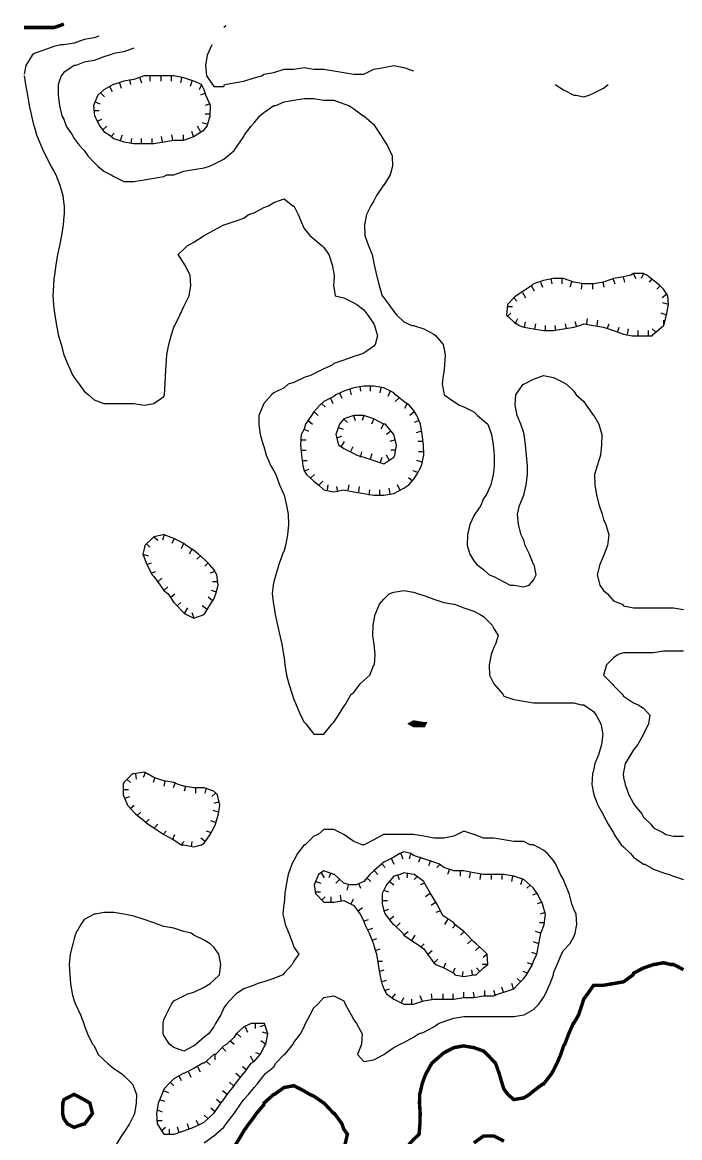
# Model space of a CAD drawing. Extents: x 628896 to 629881, y 4519193 to 4520125.
# Drawn here: x 629006 to 629195.7, y 4519803 to 4520125 of the extents above; entities that cross this region are included whole.
import ezdxf

# ---------------------------------------------------------------- set-up
doc = ezdxf.new("R2010")
doc.units = 0

msp = doc.modelspace()

# ---------------------------------------------------------------- linework, layer by layer
at = {"layer": 'GSLAYER', "linetype": 'CONTINUOUS', "const_width": 1, "flags": 128}
for points in [[(629018, 4520124.5), (629016.6875, 4520124), (629015.125, 4520123.5), (629012.25, 4520123.5), (629009.4375, 4520123.5), (629006.5, 4520123.5)], [(629118.0625, 4519922.5), (629118.9375, 4519923), (629121.875, 4519922.5), (629122.125, 4519922.5), (629121.875, 4519922), (629118.9375, 4519922), (629118.0625, 4519922.5)], [(629117.5, 4519801), (629118.9375, 4519802.5), (629120.5, 4519804), (629120.75, 4519807), (629120.8125, 4519810), (629120.625, 4519813), (629120.6875, 4519815.5), (629121.375, 4519818.5), (629121.875, 4519820), (629122.5, 4519821.5), (629124.1875, 4519824.5), (629124.75, 4519825), (629127.0625, 4519827), (629127.625, 4519827.5), (629130.5625, 4519829), (629133.375, 4519829.5), (629136.3125, 4519829), (629139.125, 4519828), (629140.1875, 4519827), (629142.0625, 4519825), (629142.5625, 4519824.5), (629143.625, 4519821.5), (629144.5, 4519818.5), (629145, 4519817), (629146.125, 4519815.5), (629147.8125, 4519814), (629150.75, 4519814.5), (629152.375, 4519815.5), (629153.5625, 4519816.5), (629156.1875, 4519818.5), (629156.4375, 4519818.5), (629158.75, 4519821.5), (629159.3125, 4519822.5), (629160.3125, 4519824.5), (629161.375, 4519827), (629162.1875, 4519829.5), (629162.5625, 4519830), (629163.6875, 4519833), (629165, 4519836), (629165.125, 4519836), (629166.5625, 4519838.5), (629167.5625, 4519841.5), (629168, 4519843), (629169.125, 4519844.5), (629170.875, 4519847), (629173.75, 4519847), (629176.625, 4519847.5), (629179.5, 4519848), (629182.25, 4519850), (629182.375, 4519850.5), (629185.3125, 4519852), (629188.1875, 4519853), (629188.375, 4519853), (629191.0625, 4519853.5), (629193.125, 4519853), (629193.9375, 4519853), (629196.8125, 4519851.5)], [(629067.5625, 4519801), (629069.375, 4519804), (629069.9375, 4519805), (629071.375, 4519807), (629072.875, 4519809), (629073.5625, 4519810), (629075.6875, 4519812.5), (629075.75, 4519813), (629078.5625, 4519815.5), (629078.75, 4519815.5), (629081.5625, 4519817.5), (629084.375, 4519818), (629087.3125, 4519816.5), (629088.9375, 4519815.5), (629090.125, 4519815), (629093, 4519813), (629093.0625, 4519813), (629095.875, 4519810), (629096.0625, 4519810), (629098.25, 4519807), (629098.75, 4519805.5), (629099.8125, 4519804), (629099.125, 4519801)], [(629019, 4519807), (629018, 4519808.5), (629017.625, 4519810), (629017.6875, 4519813), (629018, 4519814), (629020.9375, 4519815.5), (629023.8125, 4519814), (629025.5, 4519813), (629026.25, 4519810), (629024, 4519807), (629023.8125, 4519807), (629020.9375, 4519806), (629019, 4519807)], [(629145, 4519802), (629142.0625, 4519803.5), (629139.125, 4519803.5), (629136.3125, 4519801.5)]]:
    msp.add_lwpolyline(points, dxfattribs=at)
at = {"layer": 'GSLAYER', "linetype": 'CONTINUOUS', "flags": 128}
for points in [[(629064.75, 4520124), (629064.1875, 4520123.5)], [(629028.0625, 4520121), (629026.6875, 4520120.5), (629023.8125, 4520120), (629020.9375, 4520119), (629018, 4520118.5), (629017.125, 4520118.5), (629015.125, 4520118), (629012.25, 4520117), (629009.4375, 4520116), (629008.8125, 4520115.5), (629007, 4520112.5), (629006.5, 4520110)], [(629038.1875, 4520117.5), (629035.3125, 4520116.5), (629032.4375, 4520116), (629031.0625, 4520115.5), (629029.5625, 4520115), (629026.6875, 4520114), (629023.8125, 4520113.5), (629021.4375, 4520112.5), (629020.9375, 4520112.5), (629018, 4520110.5), (629017.25, 4520109.5), (629016.375, 4520107), (629016.375, 4520104), (629016.6875, 4520101), (629017.4375, 4520098), (629018, 4520097), (629018.6875, 4520095), (629020.375, 4520092.5), (629020.9375, 4520091.5), (629022.375, 4520089.5), (629023.8125, 4520088), (629024.9375, 4520086.5), (629026.6875, 4520084.5), (629027.8125, 4520083.5), (629029.5625, 4520082), (629031.6875, 4520081), (629032.4375, 4520080.5), (629035.3125, 4520079), (629038.1875, 4520079), (629041.125, 4520079.5), (629044, 4520080), (629046.875, 4520080.5), (629047.6875, 4520081), (629049.75, 4520081), (629052.625, 4520082), (629055.5, 4520082.5), (629058.4375, 4520083), (629060.0625, 4520083.5), (629061.3125, 4520084), (629064.1875, 4520085.5), (629065.3125, 4520086.5), (629067.125, 4520088), (629068.1875, 4520089.5), (629069.9375, 4520092), (629070.125, 4520092.5), (629072.0625, 4520095), (629072.875, 4520096), (629074.5, 4520098), (629075.6875, 4520099), (629078.5625, 4520101), (629079.125, 4520101), (629081.5625, 4520102), (629084.375, 4520102.5), (629087.3125, 4520103), (629090.125, 4520103), (629093, 4520102.5), (629095.875, 4520102.5), (629098.75, 4520101.5), (629100.25, 4520101), (629101.6875, 4520100), (629104.375, 4520098), (629104.5625, 4520098), (629107.4375, 4520095.5), (629107.6875, 4520095), (629109.375, 4520092.5), (629110.3125, 4520091), (629111.3125, 4520089.5), (629112.6875, 4520086.5), (629112.8125, 4520083.5), (629112.125, 4520081), (629110.3125, 4520078), (629110.25, 4520078), (629108.25, 4520075), (629107.4375, 4520073.5), (629106.5625, 4520072), (629105.375, 4520069.5), (629104.75, 4520066.5), (629104.8125, 4520063.5), (629105.9375, 4520060.5), (629107, 4520058), (629107.4375, 4520055.5), (629107.5, 4520055), (629108.25, 4520052), (629109, 4520049), (629109.8125, 4520046), (629110.3125, 4520045.5), (629111.8125, 4520043.5), (629113.1875, 4520041.5), (629114.125, 4520040.5), (629116.0625, 4520038.5), (629118.375, 4520037.5), (629118.9375, 4520037.5), (629121.875, 4520036.5), (629124.75, 4520035), (629125.375, 4520034.5), (629127.4375, 4520032), (629127.625, 4520031), (629128.0625, 4520029), (629127.875, 4520026), (629127.625, 4520024), (629127.4375, 4520023), (629127.1875, 4520020.5), (629127.625, 4520018), (629127.75, 4520017.5), (629130.5625, 4520015.5), (629132.1875, 4520014.5), (629133.375, 4520014), (629136.3125, 4520012.5), (629137.375, 4520011.5), (629139.125, 4520010), (629140.375, 4520009), (629141.375, 4520006), (629141.875, 4520003), (629142.0625, 4520001), (629142.125, 4520000), (629142.125, 4519997), (629142.0625, 4519996), (629141.875, 4519994.5), (629141.25, 4519991.5), (629139.875, 4519988.5), (629139.125, 4519987.5), (629138.3125, 4519985.5), (629136.625, 4519983), (629136.3125, 4519982.5), (629135.125, 4519980), (629134.4375, 4519977), (629134.375, 4519974), (629135.1875, 4519971.5), (629136.3125, 4519969.5), (629137.1875, 4519968.5), (629139.125, 4519967), (629140.75, 4519965.5), (629142.0625, 4519965), (629145, 4519963.5), (629146.75, 4519962.5), (629147.8125, 4519962.5), (629150.75, 4519962), (629152.3125, 4519962.5), (629153.5625, 4519964), (629154.25, 4519965.5), (629153.6875, 4519968.5), (629153.5625, 4519968.5), (629152.375, 4519971.5), (629151.125, 4519974), (629150.75, 4519975.5), (629149.9375, 4519977), (629149.1875, 4519980), (629148.875, 4519983), (629149.4375, 4519985.5), (629150.75, 4519988.5), (629150.75, 4519988.5), (629151.4375, 4519991.5), (629151.8125, 4519994.5), (629151.75, 4519997), (629151.5, 4520000), (629151.25, 4520003), (629150.875, 4520006), (629150.75, 4520006.5), (629149.875, 4520009), (629148.8125, 4520011.5), (629148.1875, 4520014.5), (629148.4375, 4520017.5), (629150.5625, 4520020.5), (629150.75, 4520020.5), (629153.5625, 4520022), (629156.4375, 4520023), (629159.3125, 4520022.5), (629162.1875, 4520021), (629163, 4520020.5), (629165.125, 4520018.5), (629165.875, 4520017.5), (629168, 4520015.5), (629168.6875, 4520014.5), (629170.875, 4520011.5), (629170.9375, 4520011.5), (629172.375, 4520009), (629173.25, 4520006), (629173.1875, 4520003), (629172.8125, 4520000), (629171.9375, 4519997), (629171.125, 4519994.5), (629171.25, 4519991.5), (629171.6875, 4519988.5), (629172.4375, 4519985.5), (629173.3125, 4519983), (629173.75, 4519981.5), (629174.4375, 4519980), (629175.25, 4519977), (629174.875, 4519974), (629173.9375, 4519971.5), (629173.75, 4519971), (629172.625, 4519968.5), (629171.9375, 4519965.5), (629172.625, 4519962.5), (629173.75, 4519961), (629174.875, 4519960), (629176.625, 4519958), (629179.0625, 4519957), (629179.5, 4519956.5), (629182.375, 4519956), (629185.3125, 4519956), (629188.1875, 4519956), (629191.0625, 4519956), (629193.9375, 4519956), (629196.8125, 4519955.5)], [(629060.6875, 4520118.5), (629059.3125, 4520115.5), (629058.875, 4520112.5), (629059.125, 4520109.5), (629060.875, 4520107), (629061.3125, 4520106.5), (629064.1875, 4520106.5), (629064.375, 4520107)], [(629064.375, 4520107), (629067.125, 4520107.5), (629069.9375, 4520108), (629072.875, 4520109), (629075.125, 4520109.5), (629075.6875, 4520110), (629078.5625, 4520110.5), (629081.5625, 4520111.5), (629084.375, 4520111.5), (629087.3125, 4520112), (629090.125, 4520111.5), (629093, 4520111.5), (629095.875, 4520111), (629098.75, 4520110.5), (629101.6875, 4520110), (629104.5625, 4520110), (629107.4375, 4520111.5), (629110.3125, 4520112), (629113.1875, 4520112.5), (629116.0625, 4520112), (629118.9375, 4520111)], [(629006.5, 4520109.5), (629006.875, 4520107), (629007.5, 4520104), (629008, 4520101), (629008.625, 4520098), (629009.3125, 4520095), (629009.4375, 4520095), (629010.125, 4520092.5), (629011.375, 4520089.5), (629012.25, 4520087.5), (629012.8125, 4520086.5), (629014.1875, 4520083.5), (629015.125, 4520082), (629015.6875, 4520081), (629016.8125, 4520078), (629017.6875, 4520075), (629018, 4520072.5), (629018.125, 4520072), (629018.125, 4520069.5), (629018, 4520069), (629017.8125, 4520066.5), (629017.3125, 4520063.5), (629016.75, 4520060.5), (629016.1875, 4520058), (629015.6875, 4520055), (629015.25, 4520052), (629015.125, 4520051), (629015, 4520049), (629014.8125, 4520046), (629015, 4520043.5), (629015.125, 4520042.5), (629015.375, 4520040.5), (629015.875, 4520037.5), (629016.4375, 4520034.5), (629017.25, 4520032), (629018, 4520029), (629019.1875, 4520026), (629020.5625, 4520023), (629020.9375, 4520022.5), (629022.4375, 4520020.5), (629023.8125, 4520018.5), (629025.125, 4520017.5), (629026.6875, 4520016), (629029.5625, 4520015), (629032.4375, 4520015), (629035.3125, 4520015), (629038.1875, 4520015), (629041.125, 4520014.5), (629044, 4520015), (629046.875, 4520017), (629047.0625, 4520017.5), (629047.1875, 4520020.5), (629047.3125, 4520023), (629047.5, 4520026), (629047.75, 4520029), (629048.25, 4520032), (629048.9375, 4520034.5), (629049.75, 4520037), (629050.0625, 4520037.5), (629051.5, 4520040.5), (629052.625, 4520043), (629052.875, 4520043.5), (629054.1875, 4520046), (629054.625, 4520049), (629054.4375, 4520052), (629052.9375, 4520055), (629052.625, 4520055.5), (629051, 4520058), (629052.625, 4520059.5), (629053.5625, 4520060.5), (629055.5, 4520061.5), (629058.4375, 4520063.5), (629058.5, 4520063.5), (629061.3125, 4520065), (629064.1875, 4520066.5), (629064.25, 4520066.5), (629067.125, 4520067.5), (629069.9375, 4520068.5), (629071.3125, 4520069.5), (629072.875, 4520070), (629075.6875, 4520071.5), (629077, 4520072), (629078.5625, 4520073), (629081.5625, 4520074), (629084.0625, 4520072), (629084.375, 4520072), (629085.5625, 4520069.5), (629086.8125, 4520066.5), (629087.3125, 4520065.5), (629088.9375, 4520063.5), (629090.125, 4520062.5), (629092.5, 4520060.5), (629093, 4520060), (629094.5, 4520058), (629095.375, 4520055), (629095.875, 4520052.5), (629096, 4520052), (629095.875, 4520050), (629095.8125, 4520049), (629095.875, 4520048.5), (629096.3125, 4520046), (629098.75, 4520045.5), (629101.6875, 4520044), (629102.5625, 4520043.5), (629104.5625, 4520042), (629105.75, 4520040.5), (629107.4375, 4520038), (629107.625, 4520037.5), (629108.5, 4520034.5), (629107.8125, 4520032), (629107.4375, 4520031.5), (629104.5625, 4520029.5), (629103.25, 4520029), (629101.6875, 4520028.5), (629098.75, 4520027.5), (629095.875, 4520026.5), (629095.4375, 4520026), (629093, 4520025), (629090.125, 4520023.5), (629089.125, 4520023), (629087.3125, 4520022.5), (629084.375, 4520021), (629082.6875, 4520020.5), (629081.5625, 4520019.5), (629078.5625, 4520018), (629077.9375, 4520017.5), (629075.6875, 4520015), (629075.5, 4520014.5), (629074.25, 4520011.5), (629074.25, 4520009), (629074.6875, 4520006), (629075.5, 4520003), (629075.6875, 4520002.5), (629076.375, 4520000), (629077.75, 4519997), (629078.5625, 4519995.5), (629079.125, 4519994.5), (629080.25, 4519991.5), (629081.5625, 4519988.5), (629082.25, 4519985.5), (629082.6875, 4519983), (629082.8125, 4519980), (629082.5, 4519977), (629081.9375, 4519974), (629081.5625, 4519972.5), (629081.0625, 4519971.5), (629080.0625, 4519968.5), (629079.125, 4519965.5), (629078.5625, 4519963.5), (629078.4375, 4519962.5), (629078.125, 4519960), (629078.5, 4519957), (629078.5625, 4519956.5), (629079, 4519954), (629079.625, 4519951), (629080.3125, 4519948), (629080.875, 4519945.5), (629081.375, 4519942.5), (629081.5625, 4519941.5), (629081.75, 4519939.5), (629082.25, 4519936.5), (629082.9375, 4519934), (629083.875, 4519931), (629084.375, 4519929.5), (629085, 4519928), (629086.25, 4519925), (629087.3125, 4519923), (629087.8125, 4519922.5), (629090.125, 4519919.5), (629093, 4519919.5), (629095.4375, 4519922.5), (629095.875, 4519923), (629097.25, 4519925), (629098.75, 4519927.5), (629099.125, 4519928), (629100.9375, 4519931), (629101.6875, 4519931.5), (629103.5, 4519934), (629104.5625, 4519935), (629106.25, 4519936.5), (629107.4375, 4519939.5), (629107.625, 4519939.5), (629107.875, 4519942.5), (629107.5, 4519945.5), (629107.4375, 4519946), (629107.125, 4519948), (629107.25, 4519951), (629107.4375, 4519952), (629107.8125, 4519954), (629109.0625, 4519957), (629110.3125, 4519958.5), (629111.875, 4519960), (629113.1875, 4519960.5), (629116.0625, 4519961), (629118.9375, 4519960.5), (629120.375, 4519960), (629121.875, 4519959.5), (629124.75, 4519958.5), (629127.625, 4519957.5), (629130.5625, 4519957), (629130.75, 4519957), (629133.375, 4519956), (629136.3125, 4519955), (629138.125, 4519954), (629139.125, 4519953.5), (629141.5625, 4519951), (629142.0625, 4519950), (629143.3125, 4519948), (629142.5625, 4519945.5), (629142.0625, 4519944.5), (629141.3125, 4519942.5), (629140.6875, 4519939.5), (629140.8125, 4519936.5), (629142.0625, 4519934), (629142.0625, 4519934), (629144.625, 4519931), (629145, 4519930.5), (629147.8125, 4519929.5), (629150.75, 4519929), (629153.5625, 4519928.5), (629156.4375, 4519928.5), (629159.3125, 4519928.5), (629162.1875, 4519928.5), (629165.125, 4519928.5), (629167.25, 4519928), (629168, 4519928), (629170.875, 4519926), (629171.625, 4519925), (629173, 4519922.5), (629173.5, 4519919.5), (629173.125, 4519916.5), (629172.25, 4519913.5), (629171.25, 4519911), (629170.875, 4519909), (629170.5625, 4519908), (629170.375, 4519905), (629170.875, 4519902.5), (629170.9375, 4519902), (629172.125, 4519899), (629173.5625, 4519896.5), (629173.75, 4519896), (629175.0625, 4519893.5), (629176.625, 4519891), (629176.8125, 4519890.5), (629178.8125, 4519887.5), (629179.5, 4519887), (629181.5, 4519885), (629182.375, 4519884), (629185.3125, 4519882), (629185.6875, 4519882), (629188.1875, 4519880.5), (629191.0625, 4519879.5), (629192.625, 4519879), (629193.9375, 4519878.5), (629196.8125, 4519877.5)], [(629056.1875, 4520092.5), (629058.4375, 4520094), (629059.3125, 4520095), (629060.25, 4520098), (629060.3125, 4520101), (629059, 4520104), (629058.4375, 4520105.5), (629057.75, 4520107), (629055.5, 4520108), (629052.625, 4520109), (629049.75, 4520109.5), (629047.75, 4520109.5), (629046.875, 4520109.5), (629044.6875, 4520109.5), (629044, 4520109.5), (629041.125, 4520109.5), (629038.1875, 4520108.5), (629035.3125, 4520108), (629032.4375, 4520107), (629032.1875, 4520107), (629029.5625, 4520105.5), (629027.8125, 4520104), (629026.6875, 4520101.5), (629026.5625, 4520101), (629026.6875, 4520099), (629026.8125, 4520098), (629028.375, 4520095), (629029.5625, 4520093.5), (629031.0625, 4520092.5), (629032.4375, 4520091.5), (629035.3125, 4520090.5), (629038.1875, 4520090), (629041.125, 4520090), (629044, 4520090), (629046.875, 4520090.5), (629049.75, 4520091), (629052.625, 4520091), (629055.5, 4520092), (629056.1875, 4520092.5)], [(629034, 4520107.5), (629034.5, 4520106)], [(629036.9375, 4520108.5), (629037.25, 4520107)], [(629039.875, 4520109), (629040.375, 4520107.5)], [(629042.8125, 4520109.5), (629042.8125, 4520108)], [(629045.9375, 4520109.5), (629045.9375, 4520108)], [(629048.9375, 4520109.5), (629048.9375, 4520108)], [(629051.9375, 4520109), (629051.6875, 4520107.5)], [(629054.875, 4520108), (629054.4375, 4520106.5)], [(629028.6875, 4520104.5), (629029.6875, 4520103.5)], [(629031.1875, 4520106.5), (629031.9375, 4520105)], [(629057.75, 4520107), (629057.0625, 4520105.5)], [(629058.875, 4520104.5), (629057.4375, 4520104)], [(629159.8125, 4520107), (629162.1875, 4520105.5), (629165.125, 4520104), (629165.875, 4520104), (629168, 4520103.5), (629169.5625, 4520104)], [(629169.5625, 4520104), (629170.875, 4520104.5), (629173.75, 4520106), (629175.0625, 4520107)], [(629027, 4520102), (629028.375, 4520101.5)], [(629060.1875, 4520101.5), (629058.75, 4520101)], [(629026.6875, 4520099.5), (629028.1875, 4520099.5)], [(629060.25, 4520098.5), (629058.75, 4520098.5)], [(629027.5625, 4520096.5), (629028.9375, 4520097)], [(629029.25, 4520094), (629030.4375, 4520095)], [(629057.4375, 4520093.5), (629056.5625, 4520095)], [(629059.5, 4520095.5), (629058, 4520096)], [(629031.6875, 4520092), (629032.5, 4520093)], [(629034.375, 4520091), (629034.875, 4520092.5)], [(629037.375, 4520090), (629037.625, 4520091.5)], [(629040.375, 4520090), (629040.375, 4520091.5)], [(629043.5, 4520090), (629043.5, 4520091.5)], [(629046.4375, 4520090.5), (629046.1875, 4520092)], [(629049.4375, 4520091), (629049.1875, 4520092.5)], [(629052.5, 4520091), (629052.5, 4520092.5)], [(629055.375, 4520092), (629054.875, 4520093.5)], [(629187.75, 4520034.5), (629188.1875, 4520035), (629191.0625, 4520037.5), (629191.125, 4520037.5), (629191.9375, 4520040.5), (629192.4375, 4520043.5), (629192.25, 4520046), (629191.0625, 4520048), (629189.9375, 4520049), (629188.1875, 4520050.5), (629186.1875, 4520052), (629185.3125, 4520052.5), (629182.375, 4520052.5), (629181.5625, 4520052), (629179.5, 4520051.5), (629176.625, 4520051), (629173.75, 4520050), (629170.875, 4520049.5), (629168, 4520049.5), (629165.125, 4520050), (629162.1875, 4520051), (629159.3125, 4520051), (629156.4375, 4520050.5), (629153.5625, 4520049.5), (629153, 4520049), (629150.75, 4520047.5), (629148.5, 4520046), (629147.8125, 4520045.5), (629146.0625, 4520043.5), (629145.6875, 4520040.5), (629147.8125, 4520038.5), (629149.375, 4520037.5), (629150.75, 4520037), (629153.5625, 4520036.5), (629156.4375, 4520036), (629159.3125, 4520036), (629162.1875, 4520036.5), (629165.125, 4520037), (629166.875, 4520037.5), (629168, 4520038), (629170.8125, 4520037.5), (629170.875, 4520037.5), (629173.75, 4520037), (629176.625, 4520036), (629179.5, 4520035), (629182, 4520034.5), (629182.375, 4520034.5), (629185.3125, 4520034.5), (629187.75, 4520034.5)], [(629182.25, 4520052.5), (629183.0625, 4520051)], [(629185.3125, 4520052.5), (629184.625, 4520051)], [(629155.5625, 4520050), (629156.125, 4520048.5)], [(629158.5625, 4520051), (629158.8125, 4520049.5)], [(629161.6875, 4520051), (629161.6875, 4520049.5)], [(629164.5, 4520050), (629164, 4520048.5)], [(629167.5, 4520049.5), (629167.25, 4520048)], [(629170.5625, 4520049.5), (629170.5625, 4520048)], [(629173.5625, 4520050), (629173.8125, 4520048.5)], [(629176.4375, 4520051), (629177, 4520049.5)], [(629179.4375, 4520051.5), (629179.75, 4520050)], [(629187.8125, 4520051), (629186.875, 4520050)], [(629150.3125, 4520047), (629151.25, 4520045.5)], [(629152.875, 4520049), (629153.75, 4520047.5)], [(629190.1875, 4520049), (629189.125, 4520048)], [(629192, 4520046.5), (629190.6875, 4520045.5)], [(629146, 4520043), (629147.5, 4520043)], [(629147.8125, 4520045.5), (629148.6875, 4520044.5)], [(629192.4375, 4520043.5), (629190.875, 4520044)], [(629145.9375, 4520040), (629146.9375, 4520041)], [(629191.9375, 4520040.5), (629190.375, 4520041)], [(629148.1875, 4520038), (629149, 4520039.5)], [(629150.9375, 4520037), (629151.25, 4520038.5)], [(629153.9375, 4520036.5), (629154.1875, 4520038)], [(629157, 4520036), (629157, 4520037.5)], [(629160, 4520036), (629159.75, 4520037.5)], [(629163, 4520036.5), (629162.75, 4520038)], [(629166, 4520037), (629165.5625, 4520038.5)], [(629168.875, 4520038), (629169.125, 4520039.5)], [(629171.9375, 4520037.5), (629172.125, 4520039)], [(629174.8125, 4520036.5), (629175.3125, 4520038)], [(629177.75, 4520035.5), (629178.25, 4520037)], [(629180.625, 4520035), (629180.9375, 4520036.5)], [(629188.8125, 4520035.5), (629187.8125, 4520036.5)], [(629191.125, 4520037.5), (629191.125, 4520039)], [(629183.75, 4520034.5), (629183.75, 4520036)], [(629186.6875, 4520034.5), (629186.6875, 4520036)], [(629117.5, 4519991.5), (629118.9375, 4519993), (629119.875, 4519994.5), (629121.1875, 4519997), (629121.875, 4520000), (629121.75, 4520003), (629121.375, 4520006), (629120.875, 4520009), (629119.8125, 4520011.5), (629118.9375, 4520013), (629117.625, 4520014.5), (629116.0625, 4520015.5), (629113.6875, 4520017.5), (629113.1875, 4520018), (629110.3125, 4520019.5), (629107.4375, 4520020), (629104.5625, 4520020), (629101.6875, 4520019.5), (629098.75, 4520018.5), (629096.5, 4520017.5), (629095.875, 4520017), (629093, 4520015.5), (629091.875, 4520014.5), (629090.125, 4520012.5), (629089.4375, 4520011.5), (629087.6875, 4520009), (629087.3125, 4520007.5), (629086.4375, 4520006), (629086.25, 4520003), (629086.5625, 4520000), (629086.9375, 4519997), (629087.3125, 4519995.5), (629088, 4519994.5), (629090.125, 4519992.5), (629091.5, 4519991.5), (629093, 4519990), (629095.875, 4519989.5), (629098.75, 4519990), (629101.6875, 4519989.5), (629104.5625, 4519989), (629107.4375, 4519988.5), (629110.3125, 4519988.5), (629113.1875, 4519989), (629116.0625, 4519990.5), (629117.5, 4519991.5)], [(629097.5625, 4520018), (629098.25, 4520016.5)], [(629100.5, 4520019), (629100.9375, 4520017.5)], [(629103.375, 4520020), (629103.625, 4520018.5)], [(629106.375, 4520020), (629106.375, 4520018.5)], [(629109.4375, 4520019.5), (629109.1875, 4520018)], [(629112.1875, 4520018.5), (629111.5, 4520017)], [(629092.3125, 4520015), (629093.375, 4520014)], [(629094.9375, 4520016.5), (629095.625, 4520015)], [(629114.625, 4520016.5), (629113.625, 4520015.5)], [(629117.0625, 4520015), (629116.3125, 4520013.5)], [(629090.25, 4520012.5), (629091.375, 4520011.5)], [(629113.5, 4520000), (629113.9375, 4520003), (629113.25, 4520006), (629113.1875, 4520006), (629110.8125, 4520009), (629110.3125, 4520009), (629107.4375, 4520010.5), (629104.5625, 4520011.5), (629101.6875, 4520011.5), (629098.75, 4520010.5), (629097.5625, 4520009), (629096.5, 4520006), (629097.25, 4520003), (629098.75, 4520002), (629101.6875, 4520000.5), (629102.5, 4520000), (629104.5625, 4519999.5), (629107.4375, 4519998.5), (629110.3125, 4519997.5), (629113.1875, 4519999.5), (629113.5, 4520000)], [(629101.5625, 4520011.5), (629102.0625, 4520010)], [(629104.5625, 4520011.5), (629104.0625, 4520010)], [(629119.125, 4520012.5), (629117.875, 4520011.5)], [(629087.3125, 4520007.5), (629088.5625, 4520007)], [(629088.5, 4520010), (629089.75, 4520009)], [(629097.125, 4520008), (629098.5625, 4520007.5)], [(629098.6875, 4520010.5), (629099.875, 4520009.5)], [(629107.4375, 4520010.5), (629106.75, 4520009)], [(629110.25, 4520009), (629109.5, 4520007.5)], [(629120.5, 4520010), (629119.125, 4520009.5)], [(629086.4375, 4520004.5), (629087.875, 4520004.5)], [(629096.75, 4520005), (629098.25, 4520005.5)], [(629112.3125, 4520007), (629111.125, 4520006)], [(629113.5625, 4520004.5), (629112.0625, 4520004)], [(629121.1875, 4520007), (629119.6875, 4520006.5)], [(629086.4375, 4520001.5), (629087.875, 4520001.5)], [(629098.125, 4520002.5), (629099, 4520004)], [(629100.75, 4520001), (629101.4375, 4520002.5)], [(629103.625, 4519999.5), (629103.9375, 4520001)], [(629113.75, 4520001.5), (629112.3125, 4520001.5)], [(629121.625, 4520004), (629120.125, 4520004)], [(629121.875, 4520001), (629120.3125, 4520001)], [(629086.6875, 4519998.5), (629088.1875, 4519998.5)], [(629106.4375, 4519999), (629106.9375, 4520000.5)], [(629109.375, 4519998), (629109.8125, 4519999.5)], [(629111.9375, 4519998.5), (629111.125, 4520000)], [(629121.375, 4519998), (629119.8125, 4519998.5)], [(629087.3125, 4519995.5), (629088.75, 4519996)], [(629089.25, 4519993.5), (629090.3125, 4519994.5)], [(629120.1875, 4519995), (629118.8125, 4519995.5)], [(629091.625, 4519991.5), (629092.6875, 4519992.5)], [(629094.0625, 4519990), (629094.3125, 4519991.5)], [(629100.0625, 4519990), (629100.3125, 4519991.5)], [(629114.9375, 4519990), (629114.25, 4519991.5)], [(629118.5625, 4519992.5), (629117.4375, 4519993.5)], [(629097.0625, 4519989.5), (629096.8125, 4519991)], [(629103.125, 4519989.5), (629103.3125, 4519991)], [(629106.0625, 4519988.5), (629106.3125, 4519990)], [(629109.1875, 4519988.5), (629109.1875, 4519990)], [(629112.125, 4519989), (629111.875, 4519990.5)], [(629058.4375, 4519954), (629060.3125, 4519957), (629061.3125, 4519958.5), (629061.875, 4519960), (629062.5, 4519962.5), (629062.125, 4519965.5), (629061.3125, 4519967), (629060.0625, 4519968.5), (629058.4375, 4519970), (629056.875, 4519971.5), (629055.5, 4519972.5), (629053.25, 4519974), (629052.625, 4519974.5), (629049.75, 4519976), (629046.9375, 4519977), (629046.875, 4519977), (629046.625, 4519977), (629044, 4519976.5), (629041.3125, 4519974), (629041.125, 4519973), (629040.8125, 4519971.5), (629041.125, 4519970.5), (629041.9375, 4519968.5), (629043.5, 4519965.5), (629044, 4519965), (629045.75, 4519962.5), (629046.875, 4519961), (629048.0625, 4519960), (629049.75, 4519957.5), (629050.1875, 4519957), (629052.625, 4519954.5), (629053.375, 4519954), (629055.5, 4519953), (629058.4375, 4519954), (629058.4375, 4519954)], [(629043.9375, 4519976.5), (629045.0625, 4519975.5)], [(629046.9375, 4519977), (629046.4375, 4519975.5)], [(629049.8125, 4519976), (629049.125, 4519974.5)], [(629041.75, 4519974.5), (629042.8125, 4519973.5)], [(629052.5, 4519974.5), (629051.8125, 4519973)], [(629055, 4519973), (629054.125, 4519971.5)], [(629040.8125, 4519971.5), (629042.3125, 4519971)], [(629041.9375, 4519968.5), (629043.3125, 4519969)], [(629057.4375, 4519971), (629056.375, 4519970)], [(629059.625, 4519969), (629058.625, 4519968)], [(629043.1875, 4519966), (629044.5625, 4519966.5)], [(629061.5625, 4519966.5), (629060.25, 4519966)], [(629045.0625, 4519963.5), (629046.25, 4519964.5)], [(629062.4375, 4519963.5), (629060.875, 4519963.5)], [(629046.8125, 4519961), (629048, 4519962)], [(629048.875, 4519959), (629050.0625, 4519960)], [(629062.0625, 4519960.5), (629060.5625, 4519961)], [(629050.6875, 4519956.5), (629051.75, 4519957.5)], [(629052.875, 4519954.5), (629053.75, 4519956)], [(629059.3125, 4519955.5), (629057.9375, 4519956.5)], [(629060.875, 4519958), (629059.625, 4519959)], [(629055.5625, 4519953), (629055.0625, 4519954.5)], [(629196.8125, 4519943.5), (629193.9375, 4519943.5), (629191.0625, 4519943.5), (629188.1875, 4519943), (629185.3125, 4519943), (629182.375, 4519943), (629179.5, 4519943), (629177.9375, 4519942.5), (629176.625, 4519941.5), (629174.625, 4519939.5), (629173.75, 4519936.5), (629176.25, 4519934), (629176.625, 4519933.5), (629179.0625, 4519931), (629179.5, 4519930.5), (629182.375, 4519928.5), (629183.75, 4519928), (629185.3125, 4519927), (629187.0625, 4519925), (629186.6875, 4519922.5), (629185.3125, 4519919.5), (629185.3125, 4519919.5), (629183.625, 4519916.5), (629182.375, 4519915), (629181.5, 4519913.5), (629180, 4519911), (629179.5, 4519908.5), (629179.375, 4519908), (629179.5, 4519907), (629179.9375, 4519905), (629181, 4519902), (629182.375, 4519899.5), (629182.625, 4519899), (629184.8125, 4519896.5), (629185.3125, 4519895.5), (629187.375, 4519893.5), (629188.1875, 4519892.5), (629191.0625, 4519891), (629191.75, 4519890.5), (629193.9375, 4519890), (629196.8125, 4519890)], [(629057.75, 4519887.5), (629058.4375, 4519888), (629060.25, 4519890.5), (629061.3125, 4519892.5), (629061.75, 4519893.5), (629062.625, 4519896.5), (629063, 4519899), (629062.3125, 4519902), (629061.3125, 4519903), (629058.4375, 4519904), (629055.5, 4519904), (629052.625, 4519904.5), (629050.9375, 4519905), (629049.75, 4519905.5), (629046.875, 4519906), (629044, 4519907), (629042.125, 4519908), (629041.125, 4519908.5), (629038.1875, 4519908), (629037.8125, 4519908), (629035.3125, 4519905.5), (629035.125, 4519905), (629035.125, 4519902), (629035.3125, 4519901.5), (629036.375, 4519899), (629038.1875, 4519897), (629038.625, 4519896.5), (629041.125, 4519894.5), (629042.3125, 4519893.5), (629044, 4519892.5), (629046.8125, 4519890.5), (629046.875, 4519890.5), (629049.75, 4519889), (629051.8125, 4519887.5), (629052.625, 4519887.5), (629055.5, 4519887), (629057.75, 4519887.5)], [(629038.625, 4519908), (629038.8125, 4519906.5)], [(629041.5625, 4519908.5), (629040.875, 4519907)], [(629036.1875, 4519906.5), (629037.25, 4519905.5)], [(629044.25, 4519907), (629043.75, 4519905.5)], [(629047.125, 4519906), (629046.875, 4519904.5)], [(629050.125, 4519905.5), (629049.5625, 4519904)], [(629053.0625, 4519904.5), (629052.75, 4519903)], [(629035.125, 4519903.5), (629036.625, 4519903.5)], [(629035.6875, 4519901), (629037.0625, 4519901.5)], [(629056, 4519904), (629056, 4519902.5)], [(629059.0625, 4519904), (629058.625, 4519902.5)], [(629061.75, 4519902.5), (629060.6875, 4519901.5)], [(629037.125, 4519898), (629038.25, 4519899)], [(629062.8125, 4519900), (629061.3125, 4519899.5)], [(629039.1875, 4519896), (629040.1875, 4519897)], [(629041.625, 4519894), (629042.625, 4519895)], [(629062.625, 4519897), (629061.125, 4519897.5)], [(629058.4375, 4519801.5), (629061.3125, 4519803.5), (629061.8125, 4519804), (629064.1875, 4519806), (629064.875, 4519807), (629067.125, 4519810), (629067.125, 4519810), (629069.125, 4519813), (629069.9375, 4519814), (629071.3125, 4519815.5), (629072.875, 4519817.5), (629073.75, 4519818.5), (629075.6875, 4519821), (629076.1875, 4519821.5), (629078.5625, 4519823.5), (629079.1875, 4519824.5), (629081.5625, 4519827), (629081.75, 4519827), (629084.125, 4519830), (629084.375, 4519830.5), (629086.3125, 4519833), (629087.3125, 4519835), (629087.6875, 4519836), (629089.0625, 4519838.5), (629090.125, 4519840.5), (629091.25, 4519841.5), (629093, 4519843.5), (629095.875, 4519844), (629098.75, 4519842.5), (629099.1875, 4519841.5), (629100.875, 4519838.5), (629101.6875, 4519837), (629102.4375, 4519836), (629104.0625, 4519833), (629103.875, 4519830), (629102.6875, 4519827), (629104.5625, 4519825), (629107.4375, 4519825.5), (629110.3125, 4519827), (629113.1875, 4519829), (629115.0625, 4519830), (629116.0625, 4519830.5), (629118.9375, 4519832), (629120.3125, 4519833), (629121.875, 4519833.5), (629124.75, 4519835), (629126.0625, 4519836), (629127.625, 4519836.5), (629130.5625, 4519837.5), (629133.375, 4519838), (629136.3125, 4519838), (629139.125, 4519838), (629142.0625, 4519838), (629145, 4519838), (629147.8125, 4519838), (629150.75, 4519838.5), (629150.8125, 4519838.5), (629153.5625, 4519840), (629155.0625, 4519841.5), (629156.4375, 4519843.5), (629157, 4519844.5), (629158.375, 4519847.5), (629159.3125, 4519850), (629159.3125, 4519850.5), (629160.375, 4519853), (629161.5625, 4519856), (629162.1875, 4519857), (629164, 4519859), (629165.125, 4519861), (629165.5, 4519862), (629166.0625, 4519864.5), (629165.875, 4519867.5), (629165.125, 4519869), (629164.625, 4519870.5), (629163.8125, 4519873.5), (629162.75, 4519876), (629162.1875, 4519877.5), (629161.3125, 4519879), (629159.9375, 4519882), (629159.3125, 4519883), (629157.5625, 4519885), (629156.4375, 4519886), (629153.5625, 4519887.5), (629152.5625, 4519887.5), (629150.75, 4519888.5), (629147.8125, 4519888.5), (629145, 4519889), (629142.0625, 4519889.5), (629139.125, 4519889.5), (629136.375, 4519890.5), (629136.3125, 4519890.5), (629133.375, 4519891.5), (629131.5, 4519890.5), (629130.5625, 4519890), (629127.625, 4519889.5), (629124.75, 4519889.5), (629121.875, 4519890), (629118.9375, 4519890.5), (629116.0625, 4519890.5), (629115.125, 4519890.5), (629113.1875, 4519890.5), (629110.3125, 4519890.5), (629110.25, 4519890.5), (629107.4375, 4519889), (629104.6875, 4519887.5), (629104.5625, 4519887.5), (629104.0625, 4519887.5), (629101.6875, 4519888.5), (629098.8125, 4519890.5), (629098.75, 4519890.5), (629095.875, 4519892), (629093, 4519892), (629091.375, 4519890.5), (629090.125, 4519890), (629087.625, 4519887.5), (629087.3125, 4519887.5), (629085.375, 4519885), (629084.375, 4519883), (629083.8125, 4519882), (629082.6875, 4519879), (629082.125, 4519876), (629081.75, 4519873.5), (629081.5625, 4519870.5), (629081.4375, 4519870.5), (629081.1875, 4519867.5), (629081.5625, 4519866), (629081.8125, 4519864.5), (629082.875, 4519862), (629084.0625, 4519859), (629084.375, 4519858), (629085.8125, 4519856), (629084.375, 4519854), (629083.875, 4519853), (629081.5625, 4519850.5), (629081.1875, 4519850), (629078.5625, 4519849), (629075.6875, 4519848), (629074, 4519847.5), (629072.875, 4519847), (629069.9375, 4519846), (629067.75, 4519844.5), (629067.125, 4519844), (629064.9375, 4519841.5), (629064.1875, 4519840.5), (629063.3125, 4519838.5), (629061.75, 4519836), (629061.3125, 4519835), (629059.6875, 4519833), (629058.4375, 4519832), (629056.1875, 4519830), (629055.5, 4519829.5), (629052.625, 4519828), (629049.75, 4519829), (629048.4375, 4519830), (629046.875, 4519832.5), (629046.625, 4519833), (629046.625, 4519836), (629046.875, 4519837), (629047.5, 4519838.5), (629049.0625, 4519841.5), (629049.75, 4519842.5), (629052.625, 4519844), (629053.8125, 4519844.5), (629055.5, 4519845), (629058.4375, 4519846.5), (629060.25, 4519847.5), (629061.3125, 4519848.5), (629062.9375, 4519850), (629063.3125, 4519853), (629062.6875, 4519856), (629061.3125, 4519858), (629060.25, 4519859), (629058.4375, 4519860), (629055.5, 4519861.5), (629054.75, 4519862), (629052.625, 4519862.5), (629049.75, 4519863.5), (629046.875, 4519864), (629045.25, 4519864.5), (629044, 4519865), (629041.125, 4519866), (629038.1875, 4519867), (629035.3125, 4519867.5), (629035.25, 4519867.5), (629032.4375, 4519868), (629029.5625, 4519868), (629027.125, 4519867.5), (629026.6875, 4519867.5), (629023.8125, 4519866), (629022.875, 4519864.5), (629021.4375, 4519862), (629020.9375, 4519860.5), (629020.5625, 4519859), (629019.8125, 4519856), (629019.5625, 4519853), (629019.6875, 4519850), (629019.875, 4519847.5), (629020.375, 4519844.5), (629020.9375, 4519842.5), (629021.3125, 4519841.5), (629022.8125, 4519838.5), (629023.75, 4519836), (629023.8125, 4519835.5), (629024.8125, 4519833), (629026.25, 4519830), (629026.6875, 4519829.5), (629027.875, 4519827), (629029.5625, 4519825.5), (629030.625, 4519824.5), (629032.4375, 4519823), (629034.625, 4519821.5), (629035.3125, 4519821), (629037.8125, 4519818.5), (629038.1875, 4519817.5), (629038.9375, 4519815.5), (629038.875, 4519813), (629038.375, 4519810), (629038.1875, 4519809.5), (629036.9375, 4519807), (629035.3125, 4519804.5), (629034.9375, 4519804), (629033.125, 4519801)], [(629044.1875, 4519892.5), (629045.0625, 4519893.5)], [(629046.625, 4519890.5), (629047.5, 4519891.5)], [(629060.5625, 4519891), (629059.1875, 4519891.5)], [(629061.8125, 4519894), (629060.375, 4519894.5)], [(629049.3125, 4519889), (629050, 4519890.5)], [(629051.8125, 4519887.5), (629052.6875, 4519888.5)], [(629054.8125, 4519887), (629055.0625, 4519888.5)], [(629058.8125, 4519888.5), (629057.5625, 4519889.5)], [(629143.4375, 4519844.5), (629145, 4519845), (629147.8125, 4519846), (629149.25, 4519847.5), (629150.75, 4519849), (629151.5, 4519850), (629153.1875, 4519853), (629153.5625, 4519854), (629154.4375, 4519856), (629155.0625, 4519859), (629155.625, 4519862), (629156.4375, 4519864), (629156.625, 4519864.5), (629157, 4519867.5), (629156.4375, 4519869.5), (629156.125, 4519870.5), (629154.5625, 4519873.5), (629153.5625, 4519875), (629152.4375, 4519876), (629150.75, 4519877.5), (629147.8125, 4519878.5), (629145, 4519879), (629145, 4519879), (629142.0625, 4519879), (629139.125, 4519879), (629136.3125, 4519879.5), (629133.375, 4519880), (629130.5625, 4519880), (629127.625, 4519881), (629126.4375, 4519882), (629124.75, 4519882.5), (629121.875, 4519883.5), (629118.9375, 4519884.5), (629118.125, 4519885), (629116.0625, 4519885.5), (629114.9375, 4519885), (629113.1875, 4519884), (629110.3125, 4519882.5), (629109.625, 4519882), (629107.4375, 4519880), (629106.25, 4519879), (629104.5625, 4519877), (629102.3125, 4519876), (629101.6875, 4519876), (629100.5, 4519876), (629098.75, 4519876.5), (629096.125, 4519879), (629095.875, 4519879), (629093, 4519880), (629091.5, 4519879), (629090.25, 4519876), (629090.625, 4519873.5), (629093, 4519871), (629095.875, 4519871), (629098.75, 4519871.5), (629100.6875, 4519870.5), (629101.6875, 4519870), (629103.5, 4519867.5), (629104.5625, 4519865.5), (629104.875, 4519864.5), (629106.125, 4519862), (629107.3125, 4519859), (629107.4375, 4519858.5), (629108.1875, 4519856), (629108.6875, 4519853), (629109.1875, 4519850), (629109.75, 4519847.5), (629110.3125, 4519846), (629111.125, 4519844.5), (629113.1875, 4519843), (629116.0625, 4519841.5), (629118.9375, 4519841.5), (629121.875, 4519842.5), (629124.75, 4519843), (629127.625, 4519843), (629130.5625, 4519843), (629133.375, 4519843.5), (629136.3125, 4519843.5), (629139.125, 4519844), (629142.0625, 4519844), (629143.4375, 4519844.5)], [(629109.875, 4519882), (629110.75, 4519881)], [(629112.5, 4519883.5), (629113.1875, 4519882)], [(629115.1875, 4519885), (629115.8125, 4519883.5)], [(629118.0625, 4519885), (629117.6875, 4519883.5)], [(629120.875, 4519884), (629120.375, 4519882.5)], [(629123.8125, 4519883), (629123.25, 4519881.5)], [(629126.625, 4519882), (629125.625, 4519881)], [(629092.25, 4519879.5), (629093.125, 4519878)], [(629095, 4519879.5), (629094.5, 4519878)], [(629107.625, 4519880), (629108.5625, 4519879)], [(629137, 4519850), (629139.125, 4519852), (629140.3125, 4519853), (629140.1875, 4519856), (629139.125, 4519857), (629137, 4519859), (629136.3125, 4519859.5), (629133.9375, 4519862), (629133.375, 4519862.5), (629130.8125, 4519864.5), (629130.5625, 4519865), (629127.625, 4519867), (629127.1875, 4519867.5), (629125.625, 4519870.5), (629124.75, 4519872), (629123.8125, 4519873.5), (629122.3125, 4519876), (629121.875, 4519877), (629119.0625, 4519879), (629118.9375, 4519879), (629116.0625, 4519879.5), (629115, 4519879), (629113.1875, 4519878.5), (629111.125, 4519876), (629110.3125, 4519874.5), (629109.875, 4519873.5), (629109.875, 4519870.5), (629110.3125, 4519868.5), (629110.75, 4519867.5), (629113.0625, 4519864.5), (629113.1875, 4519864.5), (629115.8125, 4519862), (629116.0625, 4519861.5), (629118.9375, 4519859.5), (629119.8125, 4519859), (629121.875, 4519857.5), (629122.9375, 4519856), (629124.75, 4519853.5), (629125.375, 4519853), (629127.625, 4519852), (629130.5625, 4519850.5), (629130.8125, 4519850), (629133.375, 4519849.5), (629136.3125, 4519850), (629137, 4519850)], [(629114.3125, 4519879), (629114.75, 4519877.5)], [(629117.1875, 4519879.5), (629116.9375, 4519878)], [(629129.25, 4519880.5), (629128.75, 4519879)], [(629132.3125, 4519880), (629132.3125, 4519878.5)], [(629135.25, 4519879.5), (629135, 4519878)], [(629138.25, 4519879), (629138.0625, 4519877.5)], [(629141.3125, 4519879), (629141.3125, 4519877.5)], [(629144.375, 4519879), (629144.375, 4519877.5)], [(629090.6875, 4519877), (629092.125, 4519876.5)], [(629097.5625, 4519877.5), (629096.5, 4519876.5)], [(629100, 4519876), (629099.625, 4519874.5)], [(629103, 4519876.5), (629103.625, 4519875)], [(629105.4375, 4519878), (629106.625, 4519877)], [(629111.9375, 4519877), (629113.1875, 4519876)], [(629120, 4519878.5), (629119.125, 4519877.5)], [(629122.1875, 4519876.5), (629120.8125, 4519876)], [(629147.4375, 4519878.5), (629147.125, 4519877)], [(629150.25, 4519877.5), (629149.75, 4519876)], [(629152.625, 4519876), (629151.625, 4519875)], [(629090.5625, 4519874), (629092.0625, 4519874)], [(629092.3125, 4519871.5), (629093.4375, 4519872.5)], [(629095.125, 4519871), (629095.125, 4519872.5)], [(629098.0625, 4519871.5), (629097.8125, 4519873)], [(629110.3125, 4519874.5), (629111.6875, 4519874)], [(629123.6875, 4519873.5), (629122.375, 4519872.5)], [(629154.5625, 4519873.5), (629153.1875, 4519873)], [(629100.875, 4519870.5), (629101.5625, 4519872)], [(629102.9375, 4519868.5), (629104.1875, 4519869.5)], [(629109.875, 4519871.5), (629111.375, 4519871.5)], [(629110.3125, 4519868.5), (629111.8125, 4519869)], [(629125.375, 4519871), (629124, 4519870)], [(629156, 4519871), (629154.625, 4519870.5)], [(629104.5, 4519865.5), (629105.875, 4519866)], [(629111.9375, 4519866), (629113.1875, 4519867)], [(629126.75, 4519868.5), (629125.375, 4519868)], [(629128.75, 4519866), (629127.875, 4519864.5)], [(629156.875, 4519868), (629155.4375, 4519867.5)], [(629105.6875, 4519863), (629107.125, 4519863.5)], [(629113.9375, 4519864), (629115, 4519865)], [(629116, 4519861.5), (629117.375, 4519862.5)], [(629131.0625, 4519864.5), (629130.125, 4519863.5)], [(629133.5, 4519862.5), (629132.5, 4519861.5)], [(629155.625, 4519862), (629154.125, 4519862.5)], [(629156.6875, 4519865), (629155.25, 4519865)], [(629106.9375, 4519860), (629108.3125, 4519860.5)], [(629118.5, 4519860), (629119.375, 4519861.5)], [(629135.625, 4519860), (629134.4375, 4519859)], [(629155.0625, 4519859), (629153.5625, 4519859.5)], [(629107.8125, 4519857), (629109.25, 4519857.5)], [(629121, 4519858), (629121.9375, 4519859)], [(629123, 4519856), (629124.3125, 4519857)], [(629137.875, 4519858), (629136.8125, 4519857)], [(629154.4375, 4519856), (629153, 4519856.5)], [(629108.5, 4519854), (629109.9375, 4519854)], [(629124.875, 4519853.5), (629125.875, 4519854.5)], [(629127.625, 4519852), (629128.1875, 4519853.5)], [(629140.3125, 4519853), (629138.75, 4519853)], [(629140.125, 4519856), (629139, 4519855)], [(629153.25, 4519853), (629151.8125, 4519853.5)], [(629108.9375, 4519851), (629110.4375, 4519851.5)], [(629130.25, 4519850.5), (629130.9375, 4519852)], [(629133, 4519849.5), (629133.25, 4519851)], [(629135.9375, 4519850), (629135.6875, 4519851.5)], [(629138.0625, 4519851), (629137.0625, 4519852)], [(629151.8125, 4519850.5), (629150.5625, 4519851)], [(629109.5625, 4519848), (629111.125, 4519848.5)], [(629144.875, 4519845), (629144.375, 4519846.5)], [(629147.75, 4519846), (629147.25, 4519847.5)], [(629149.875, 4519848), (629148.8125, 4519849)], [(629110.625, 4519845.5), (629111.9375, 4519846)], [(629112.8125, 4519843.5), (629113.6875, 4519844.5)], [(629115.4375, 4519842), (629116.125, 4519843.5)], [(629121.375, 4519842.5), (629120.8125, 4519844)], [(629124.3125, 4519843), (629124.0625, 4519844.5)], [(629127.4375, 4519843), (629127.4375, 4519844.5)], [(629130.375, 4519843), (629130.375, 4519844.5)], [(629133.375, 4519843.5), (629133.375, 4519845)], [(629136.5, 4519843.5), (629136.1875, 4519845)], [(629139.4375, 4519844), (629139.4375, 4519845.5)], [(629142.5625, 4519844), (629142.0625, 4519845.5)], [(629118.4375, 4519841.5), (629118.4375, 4519843)], [(629049.8125, 4519804), (629052.625, 4519805), (629055.5, 4519806), (629057.5, 4519807), (629058.4375, 4519807.5), (629061.1875, 4519810), (629061.3125, 4519810), (629063.3125, 4519813), (629064.1875, 4519814), (629065.125, 4519815.5), (629067.125, 4519818), (629067.4375, 4519818.5), (629069.8125, 4519821.5), (629069.9375, 4519821.5), (629072.0625, 4519824.5), (629072.875, 4519825), (629074.6875, 4519827), (629075.6875, 4519829), (629076.3125, 4519830), (629076.875, 4519833), (629075.875, 4519836), (629075.6875, 4519836), (629072.875, 4519836), (629072, 4519836), (629069.9375, 4519835), (629067.75, 4519833), (629067.125, 4519832), (629065.0625, 4519830), (629064.1875, 4519829.5), (629061.75, 4519827), (629061.3125, 4519827), (629058.4375, 4519824.5), (629058.125, 4519824.5), (629055.5, 4519823), (629052.625, 4519821.5), (629052.375, 4519821.5), (629049.75, 4519820), (629048.1875, 4519818.5), (629046.875, 4519817), (629046.25, 4519815.5), (629045.25, 4519813), (629044.6875, 4519810), (629044.875, 4519807), (629046.875, 4519804), (629047, 4519804), (629049.75, 4519804), (629049.8125, 4519804)], [(629070.3125, 4519835), (629071, 4519833.5)], [(629073.1875, 4519836), (629073.1875, 4519834.5)], [(629076, 4519835.5), (629074.5625, 4519835)], [(629076.875, 4519833), (629075.3125, 4519833.5)], [(629066, 4519831), (629067.125, 4519830)], [(629068, 4519833), (629069.0625, 4519832)], [(629076.1875, 4519830), (629074.875, 4519831)], [(629063.6875, 4519829), (629064.75, 4519828)], [(629074.75, 4519827), (629073.375, 4519827.5)], [(629059.125, 4519825), (629060.1875, 4519824)], [(629061.5625, 4519827), (629061.5625, 4519825.5)], [(629072.6875, 4519825), (629071.8125, 4519826.5)], [(629051.125, 4519821), (629051.875, 4519819.5)], [(629053.9375, 4519822), (629054.625, 4519820.5)], [(629056.5625, 4519823.5), (629057.3125, 4519822)], [(629068.875, 4519820.5), (629067.625, 4519821.5)], [(629070.75, 4519822.5), (629069.5625, 4519823.5)], [(629048.6875, 4519819), (629049.75, 4519818)], [(629066.9375, 4519818), (629065.75, 4519819)], [(629046.8125, 4519816.5), (629048.1875, 4519816)], [(629065.125, 4519815.5), (629063.8125, 4519816.5)], [(629044.875, 4519811), (629046.375, 4519810.5)], [(629045.625, 4519814), (629047.0625, 4519813.5)], [(629061.625, 4519810.5), (629060.375, 4519811.5)], [(629063.3125, 4519813), (629062.0625, 4519814)], [(629044.875, 4519808), (629046.3125, 4519808)], [(629056.9375, 4519806.5), (629056.25, 4519808)], [(629059.5, 4519808.5), (629058.4375, 4519809.5)], [(629046.0625, 4519805), (629047.3125, 4519806)], [(629048.4375, 4519804), (629048.4375, 4519805.5)], [(629051.3125, 4519804.5), (629050.75, 4519806)], [(629054.125, 4519805.5), (629053.625, 4519807)]]:
    msp.add_lwpolyline(points, dxfattribs=at)

doc.saveas('drawing.dxf')
